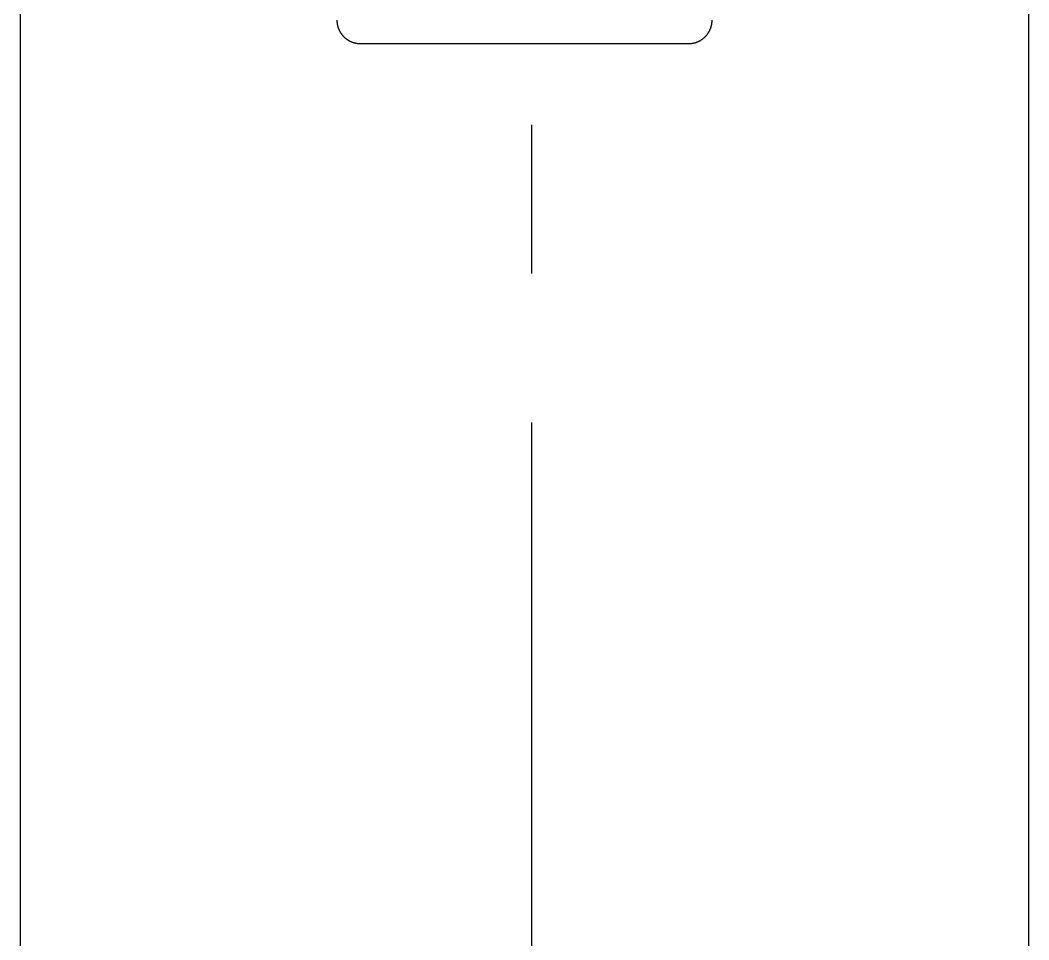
# Model space of a CAD drawing. Extents: x 55 to 320, y 62 to 485.
# Drawn here: x 62.48 to 105.48, y 204.89 to 244.1 of the extents above; entities that cross this region are included whole.
import ezdxf

# ---------------------------------------------------------------- set-up
doc = ezdxf.new("R2010")
doc.units = 0
doc.header["$MEASUREMENT"] = 0
doc.linetypes.add('CENTER', pattern=[50.8, 31.75, -6.35, 6.35, -6.35])
doc.layers.get('0').update_dxf_attribs({"linetype": 'CONTINUOUS'})
doc.layers.add('FR_QBM1_G14_40U', color=7, linetype='CONTINUOUS')

msp = doc.modelspace()

# ---------------------------------------------------------------- linework, layer by layer
at = {"linetype": 'CENTER'}
msp.add_line((84.279, 379.339), (84.279, 165.681), dxfattribs=at)
at = {"layer": 'FR_QBM1_G14_40U', "color": 5, "linetype": 'Continuous'}
for p, q in [((62.479, 276.596), (62.479, 189.596)), ((105.479, 189.596), (105.479, 276.596)), ((76.992, 243.096), (77.111, 243.096)), ((77.111, 243.096), (90.847, 243.096)), ((90.847, 243.096), (90.966, 243.096))]:
    msp.add_line(p, q, dxfattribs=at)
for points in [[(75.981, 244.096, 0), (75.981, 244.084, 0), (75.981, 244.072, 0), (75.982, 244.059, 0), (75.982, 244.047, 0), (75.983, 244.035, 0), (75.984, 244.023, 0), (75.985, 244.01, 0), (75.986, 243.998, 0), (75.987, 243.986, 0), (75.989, 243.974, 0), (75.99, 243.962, 0), (75.992, 243.949, 0), (75.994, 243.937, 0), (75.996, 243.925, 0), (75.998, 243.913, 0), (76.001, 243.901, 0), (76.003, 243.889, 0), (76.006, 243.877, 0), (76.008, 243.865, 0), (76.011, 243.853, 0), (76.015, 243.841, 0), (76.018, 243.829, 0), (76.021, 243.818, 0), (76.025, 243.806, 0), (76.028, 243.794, 0), (76.032, 243.783, 0), (76.036, 243.771, 0), (76.04, 243.759, 0), (76.044, 243.748, 0), (76.049, 243.736, 0), (76.053, 243.725, 0), (76.058, 243.714, 0), (76.063, 243.702, 0), (76.068, 243.691, 0), (76.073, 243.68, 0), (76.078, 243.669, 0), (76.084, 243.658, 0), (76.089, 243.647, 0), (76.095, 243.636, 0), (76.1, 243.625, 0), (76.106, 243.614, 0), (76.112, 243.603, 0), (76.119, 243.593, 0), (76.125, 243.582, 0), (76.131, 243.572, 0), (76.138, 243.561, 0), (76.145, 243.551, 0), (76.151, 243.541, 0), (76.159, 243.53, 0), (76.166, 243.52, 0), (76.173, 243.51, 0), (76.18, 243.501, 0), (76.188, 243.491, 0), (76.195, 243.481, 0), (76.203, 243.471, 0), (76.211, 243.462, 0), (76.219, 243.452, 0), (76.227, 243.443, 0), (76.235, 243.434, 0), (76.243, 243.425, 0), (76.251, 243.416, 0), (76.26, 243.407, 0), (76.269, 243.398, 0), (76.277, 243.389, 0), (76.286, 243.38, 0), (76.295, 243.372, 0), (76.304, 243.364, 0), (76.313, 243.355, 0), (76.322, 243.347, 0), (76.332, 243.339, 0), (76.341, 243.331, 0), (76.351, 243.323, 0), (76.36, 243.315, 0), (76.37, 243.308, 0), (76.38, 243.3, 0), (76.39, 243.293, 0), (76.4, 243.286, 0), (76.41, 243.279, 0), (76.42, 243.272, 0), (76.43, 243.265, 0), (76.441, 243.258, 0), (76.451, 243.251, 0), (76.462, 243.245, 0), (76.472, 243.238, 0), (76.483, 243.232, 0), (76.494, 243.226, 0), (76.505, 243.22, 0), (76.516, 243.214, 0), (76.526, 243.209, 0), (76.537, 243.203, 0), (76.549, 243.198, 0), (76.56, 243.192, 0), (76.571, 243.187, 0), (76.582, 243.182, 0), (76.594, 243.177, 0), (76.605, 243.172, 0), (76.617, 243.168, 0), (76.628, 243.163, 0), (76.64, 243.159, 0), (76.651, 243.155, 0), (76.663, 243.151, 0), (76.675, 243.147, 0), (76.687, 243.143, 0), (76.699, 243.139, 0), (76.71, 243.136, 0), (76.722, 243.132, 0), (76.734, 243.129, 0), (76.746, 243.126, 0), (76.758, 243.123, 0), (76.77, 243.121, 0), (76.783, 243.118, 0), (76.795, 243.115, 0), (76.807, 243.113, 0), (76.819, 243.111, 0), (76.831, 243.109, 0), (76.844, 243.107, 0), (76.856, 243.105, 0), (76.868, 243.104, 0), (76.881, 243.102, 0), (76.893, 243.101, 0), (76.905, 243.1, 0), (76.918, 243.099, 0), (76.93, 243.098, 0), (76.942, 243.097, 0), (76.955, 243.097, 0), (76.967, 243.097, 0), (76.98, 243.096, 0), (76.992, 243.096, 0)], [(90.966, 243.096, 0), (90.978, 243.096, 0), (90.991, 243.097, 0), (91.003, 243.097, 0), (91.016, 243.097, 0), (91.028, 243.098, 0), (91.04, 243.099, 0), (91.053, 243.1, 0), (91.065, 243.101, 0), (91.077, 243.102, 0), (91.09, 243.104, 0), (91.102, 243.105, 0), (91.114, 243.107, 0), (91.127, 243.109, 0), (91.139, 243.111, 0), (91.151, 243.113, 0), (91.163, 243.115, 0), (91.175, 243.118, 0), (91.188, 243.121, 0), (91.2, 243.123, 0), (91.212, 243.126, 0), (91.224, 243.129, 0), (91.236, 243.132, 0), (91.248, 243.136, 0), (91.259, 243.139, 0), (91.271, 243.143, 0), (91.283, 243.147, 0), (91.295, 243.151, 0), (91.306, 243.155, 0), (91.318, 243.159, 0), (91.33, 243.163, 0), (91.341, 243.168, 0), (91.353, 243.172, 0), (91.364, 243.177, 0), (91.376, 243.182, 0), (91.387, 243.187, 0), (91.398, 243.192, 0), (91.409, 243.198, 0), (91.421, 243.203, 0), (91.431, 243.209, 0), (91.442, 243.214, 0), (91.453, 243.22, 0), (91.464, 243.226, 0), (91.475, 243.232, 0), (91.486, 243.238, 0), (91.496, 243.245, 0), (91.507, 243.251, 0), (91.517, 243.258, 0), (91.528, 243.265, 0), (91.538, 243.272, 0), (91.548, 243.279, 0), (91.558, 243.286, 0), (91.568, 243.293, 0), (91.578, 243.3, 0), (91.588, 243.308, 0), (91.598, 243.315, 0), (91.607, 243.323, 0), (91.617, 243.331, 0), (91.626, 243.339, 0), (91.636, 243.347, 0), (91.645, 243.355, 0), (91.654, 243.364, 0), (91.663, 243.372, 0), (91.672, 243.38, 0), (91.681, 243.389, 0), (91.689, 243.398, 0), (91.698, 243.407, 0), (91.707, 243.416, 0), (91.715, 243.425, 0), (91.723, 243.434, 0), (91.731, 243.443, 0), (91.739, 243.452, 0), (91.747, 243.462, 0), (91.755, 243.471, 0), (91.763, 243.481, 0), (91.77, 243.491, 0), (91.778, 243.501, 0), (91.785, 243.51, 0), (91.792, 243.52, 0), (91.799, 243.53, 0), (91.806, 243.541, 0), (91.813, 243.551, 0), (91.82, 243.561, 0), (91.827, 243.572, 0), (91.833, 243.582, 0), (91.839, 243.593, 0), (91.846, 243.603, 0), (91.852, 243.614, 0), (91.857, 243.625, 0), (91.863, 243.636, 0), (91.869, 243.647, 0), (91.874, 243.658, 0), (91.88, 243.669, 0), (91.885, 243.68, 0), (91.89, 243.691, 0), (91.895, 243.702, 0), (91.9, 243.714, 0), (91.904, 243.725, 0), (91.909, 243.736, 0), (91.913, 243.748, 0), (91.918, 243.759, 0), (91.922, 243.771, 0), (91.926, 243.783, 0), (91.93, 243.794, 0), (91.933, 243.806, 0), (91.937, 243.818, 0), (91.94, 243.829, 0), (91.943, 243.841, 0), (91.947, 243.853, 0), (91.949, 243.865, 0), (91.952, 243.877, 0), (91.955, 243.889, 0), (91.957, 243.901, 0), (91.96, 243.913, 0), (91.962, 243.925, 0), (91.964, 243.937, 0), (91.966, 243.949, 0), (91.968, 243.962, 0), (91.969, 243.974, 0), (91.971, 243.986, 0), (91.972, 243.998, 0), (91.973, 244.01, 0), (91.974, 244.023, 0), (91.975, 244.035, 0), (91.976, 244.047, 0), (91.976, 244.059, 0), (91.977, 244.072, 0), (91.977, 244.084, 0), (91.977, 244.096, 0)]]:
    msp.add_polyline3d(points, dxfattribs=at)

doc.saveas('drawing.dxf')
